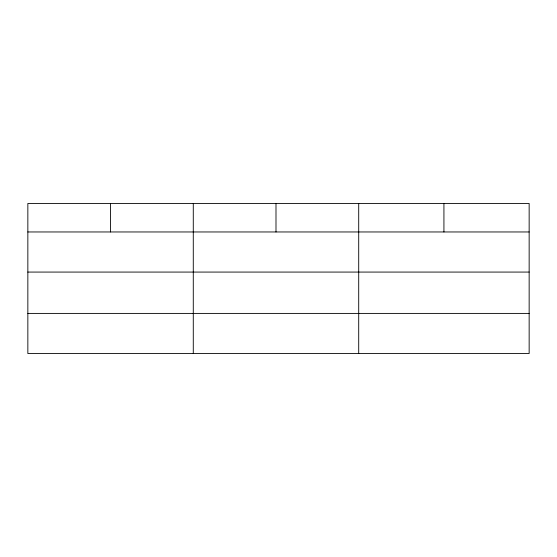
<?xml version="1.0" encoding="UTF-8"?>
<svg xmlns="http://www.w3.org/2000/svg" width="557" height="557" viewBox="0 0 557 557"><rect width="100%" height="100%" fill="white"/><g stroke="black" fill="none" stroke-linecap="round" stroke-linejoin="round"><path stroke-width="0.84" d="M529.15 272.074L529.15 203.472L27.85 203.472L27.85 353.528L529.15 353.528L529.15 272.074L27.85 272.074M27.85 231.963L529.15 231.963M27.85 313.41L529.15 313.41M443.929 203.472L443.929 231.963M358.708 203.472L358.708 353.528M275.993 203.472L275.993 231.963M193.279 203.472L193.279 353.528M110.565 203.472L110.565 231.963"/></g></svg>
